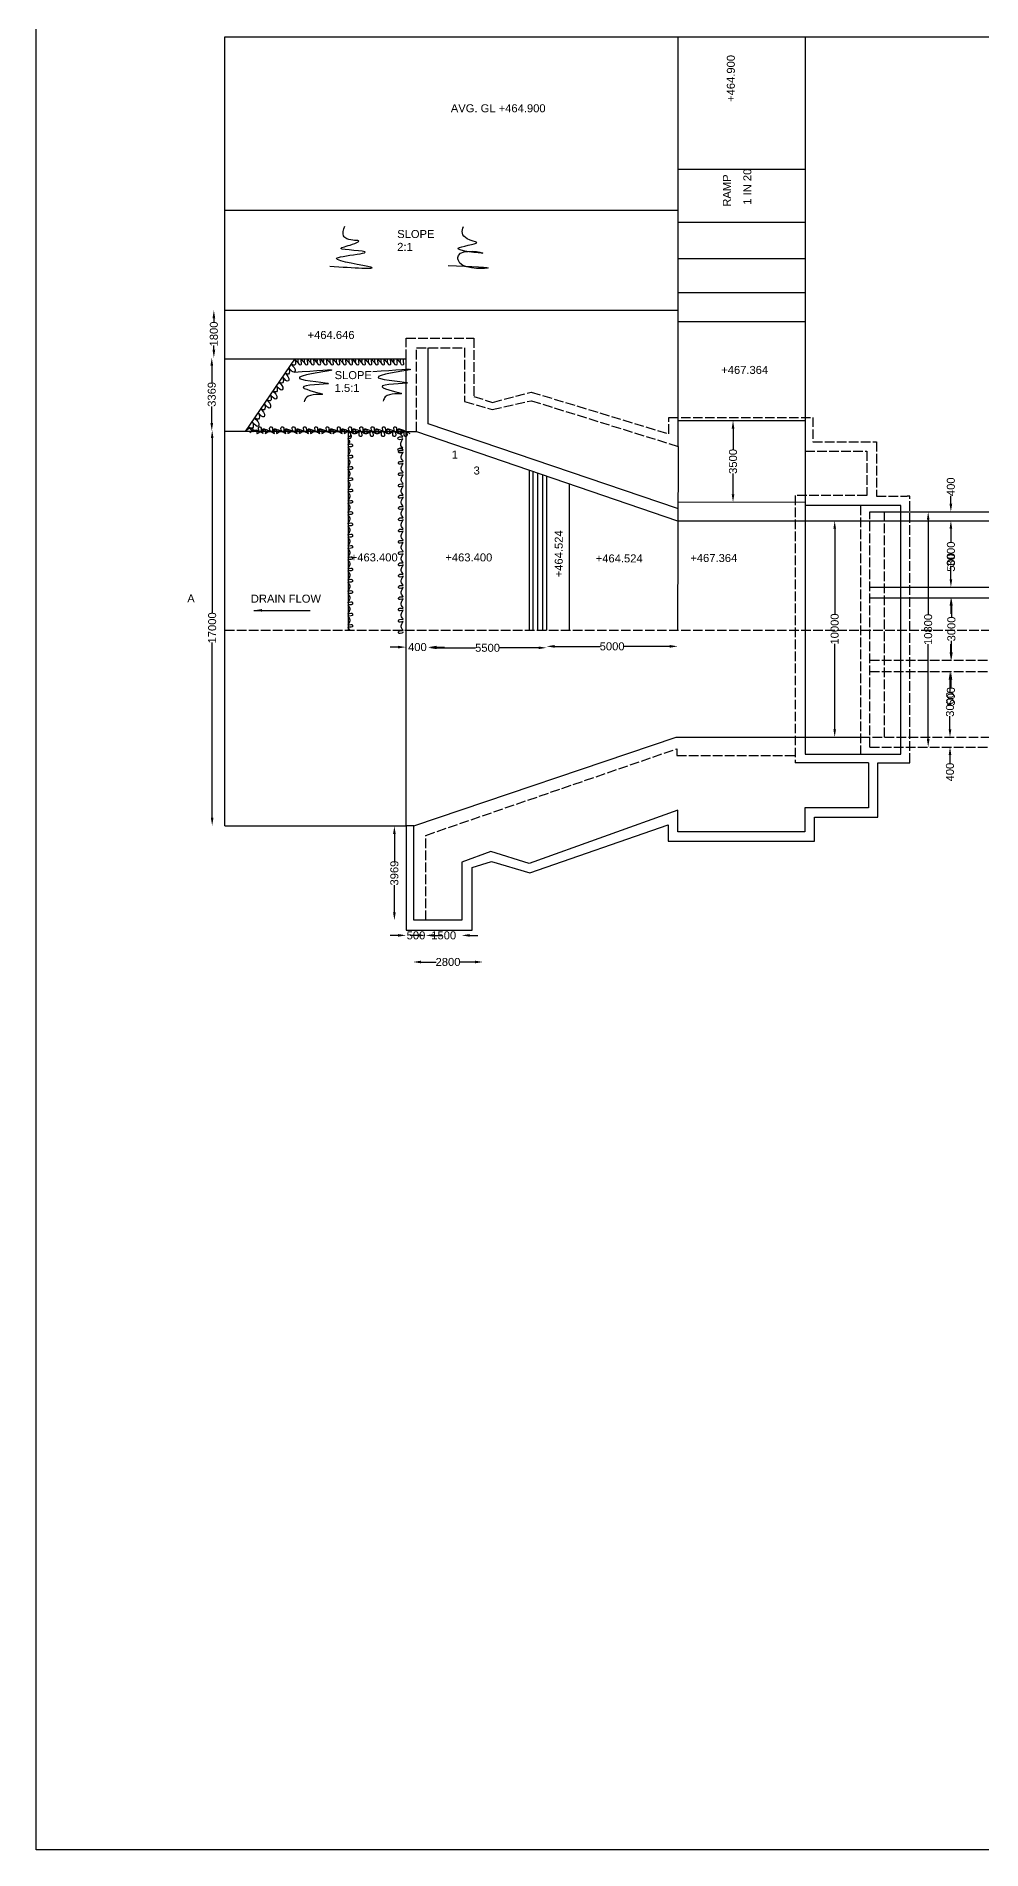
# Model space of a CAD drawing. Header units: millimetres. Extents: x 2520039 to 2670127, y 44348733 to 44450860.
# Drawn here: x 2520039 to 2555481, y 44348851 to 44416847 of the extents above; entities that cross this region are included whole.
import ezdxf

# ---------------------------------------------------------------- set-up
doc = ezdxf.new("R2010")
doc.units = ezdxf.units.MM
doc.header["$MEASUREMENT"] = 0
doc.linetypes.add('ACAD_ISO02W100', pattern=[15, 12, -3])
for name, color, linetype in [('DIMENSION', 7, 'Continuous'), ('DRAWING', 2, 'Continuous'), ('TEXT', 7, 'Continuous')]:
    doc.layers.add(name, color=color, linetype=linetype)
doc.styles.get("Standard").update_dxf_attribs({"font": 'arial.ttf', "height": 300})
doc.dimstyles.get("Standard").update_dxf_attribs({"dimtxt": 300, "dimasz": 300, "dimexe": 0.18, "dimexo": 0.0625, "dimgap": 0.09, "dimtad": 0, "dimdec": 0, "dimzin": 0, "dimdsep": 46, "dimtxsty": 'Standard', "dimcen": 0.09, "dimse1": 1, "dimse2": 1, "dimadec": 0, "dimazin": 0, "dimtfac": 1, "dimtdec": 0, "dimtofl": 0, "dimtmove": 0, "dimatfit": 3, "dimfxl": 1, "dimtolj": 1, "dimtzin": 0, "dimarcsym": 0})

# ---------------------------------------------------------------- blocks, each defined once
blk = doc.blocks.new('*D102')
at = {"layer": 'Defpoints', "color": 0, "transparency": 16777216}
for p in [(2526688, 44406575), (2526696, 44406575), (2526688, 44404793)]:
    blk.add_point(p, dxfattribs=at)
at = {"layer": 'DIMENSION', "color": 0, "lineweight": -2, "transparency": 16777216}
for p, q in [((2526696, 44406275), (2526696, 44406117)), ((2526696, 44405093), (2526696, 44405250))]:
    blk.add_line(p, q, dxfattribs=at)
at = {"layer": 'DIMENSION', "color": 0, "transparency": 16777216}
for points in [[(2526646, 44406275), (2526746, 44406275), (2526696, 44406575)], [(2526646, 44405093), (2526746, 44405093), (2526696, 44404793)]]:
    blk.add_solid(points, dxfattribs=at)
at = {"layer": 'DIMENSION', "color": 0, "transparency": 16777216, "insert": (2526696, 44405684), "char_height": 300, "attachment_point": 5, "rotation": 90}
blk.add_mtext('\\A1;1800', dxfattribs=at)
blk = doc.blocks.new('*D103')
at = {"layer": 'Defpoints', "color": 0, "transparency": 16777216}
for p in [(2526696, 44404793), (2526618, 44402045), (2526696, 44402045)]:
    blk.add_point(p, dxfattribs=at)
at = {"layer": 'DIMENSION', "color": 0, "lineweight": -2, "transparency": 16777216}
for p, q in [((2526618, 44404493), (2526618, 44403867)), ((2526618, 44402345), (2526618, 44402971))]:
    blk.add_line(p, q, dxfattribs=at)
at = {"layer": 'DIMENSION', "color": 0, "transparency": 16777216}
for points in [[(2526568, 44404493), (2526668, 44404493), (2526618, 44404793)], [(2526568, 44402345), (2526668, 44402345), (2526618, 44402045)]]:
    blk.add_solid(points, dxfattribs=at)
at = {"layer": 'DIMENSION', "color": 0, "transparency": 16777216, "insert": (2526618, 44403419), "char_height": 300, "attachment_point": 5, "rotation": 90}
blk.add_mtext('\\A1;3369', dxfattribs=at)
blk = doc.blocks.new('*D104')
at = {"layer": 'Defpoints', "color": 0, "transparency": 16777216}
for p in [(2526613, 44402079), (2526613, 44387249), (2526633, 44387249)]:
    blk.add_point(p, dxfattribs=at)
at = {"layer": 'DIMENSION', "color": 0, "lineweight": -2, "transparency": 16777216}
for p, q in [((2526633, 44401779), (2526633, 44395214)), ((2526633, 44387549), (2526633, 44394114))]:
    blk.add_line(p, q, dxfattribs=at)
at = {"layer": 'DIMENSION', "color": 0, "transparency": 16777216}
for points in [[(2526583, 44401779), (2526683, 44401779), (2526633, 44402079)], [(2526583, 44387549), (2526683, 44387549), (2526633, 44387249)]]:
    blk.add_solid(points, dxfattribs=at)
at = {"layer": 'DIMENSION', "color": 0, "transparency": 16777216, "insert": (2526633, 44394664), "char_height": 300, "attachment_point": 5, "rotation": 90}
blk.add_mtext('\\A1;17000', dxfattribs=at)
blk = doc.blocks.new('*D105')
at = {"layer": 'Defpoints', "color": 0, "transparency": 16777216}
for p in [(2533905, 44393943), (2533905, 44393943), (2534746, 44393943)]:
    blk.add_point(p, dxfattribs=at)
at = {"layer": 'DIMENSION', "color": 0, "lineweight": -2, "transparency": 16777216}
for p, q in [((2533605, 44393943), (2533305, 44393943)), ((2535046, 44393943), (2535346, 44393943))]:
    blk.add_line(p, q, dxfattribs=at)
at = {"layer": 'DIMENSION', "color": 0, "transparency": 16777216}
for points in [[(2533605, 44393993), (2533605, 44393893), (2533905, 44393943)], [(2535046, 44393993), (2535046, 44393893), (2534746, 44393943)]]:
    blk.add_solid(points, dxfattribs=at)
at = {"layer": 'DIMENSION', "color": 0, "transparency": 16777216, "insert": (2534326, 44393943), "char_height": 300, "attachment_point": 5}
blk.add_mtext('\\A1;400', dxfattribs=at)
blk = doc.blocks.new('*D106')
at = {"layer": 'Defpoints', "color": 0, "transparency": 16777216}
for p in [(2534746, 44393943), (2539166, 44393943), (2539166, 44393916)]:
    blk.add_point(p, dxfattribs=at)
at = {"layer": 'DIMENSION', "color": 0, "lineweight": -2, "transparency": 16777216}
for p, q in [((2535046, 44393916), (2536508, 44393916)), ((2538866, 44393916), (2537403, 44393916))]:
    blk.add_line(p, q, dxfattribs=at)
at = {"layer": 'DIMENSION', "color": 0, "transparency": 16777216}
for points in [[(2535046, 44393966), (2535046, 44393866), (2534746, 44393916)], [(2538866, 44393966), (2538866, 44393866), (2539166, 44393916)]]:
    blk.add_solid(points, dxfattribs=at)
at = {"layer": 'DIMENSION', "color": 0, "transparency": 16777216, "insert": (2536956, 44393916), "char_height": 300, "attachment_point": 5}
blk.add_mtext('\\A1;5500', dxfattribs=at)
blk = doc.blocks.new('*D107')
at = {"layer": 'Defpoints', "color": 0, "transparency": 16777216}
for p in [(2544087, 44393971), (2539166, 44393916), (2544087, 44393916)]:
    blk.add_point(p, dxfattribs=at)
at = {"layer": 'DIMENSION', "color": 0, "lineweight": -2, "transparency": 16777216}
for p, q in [((2539466, 44393971), (2541179, 44393971)), ((2543787, 44393971), (2542074, 44393971))]:
    blk.add_line(p, q, dxfattribs=at)
at = {"layer": 'DIMENSION', "color": 0, "transparency": 16777216}
for points in [[(2539466, 44394021), (2539466, 44393921), (2539166, 44393971)], [(2543787, 44394021), (2543787, 44393921), (2544087, 44393971)]]:
    blk.add_solid(points, dxfattribs=at)
at = {"layer": 'DIMENSION', "color": 0, "transparency": 16777216, "insert": (2541626, 44393971), "char_height": 300, "attachment_point": 5}
blk.add_mtext('\\A1;5000', dxfattribs=at)
blk = doc.blocks.new('*D108')
at = {"layer": 'Defpoints', "color": 0, "transparency": 16777216}
for p in [(2549969, 44398678), (2549969, 44390565), (2549969, 44390565)]:
    blk.add_point(p, dxfattribs=at)
at = {"layer": 'DIMENSION', "color": 0, "lineweight": -2, "transparency": 16777216}
for p, q in [((2549969, 44398378), (2549969, 44395172)), ((2549969, 44390865), (2549969, 44394072))]:
    blk.add_line(p, q, dxfattribs=at)
at = {"layer": 'DIMENSION', "color": 0, "transparency": 16777216}
for points in [[(2549919, 44398378), (2550019, 44398378), (2549969, 44398678)], [(2549919, 44390865), (2550019, 44390865), (2549969, 44390565)]]:
    blk.add_solid(points, dxfattribs=at)
at = {"layer": 'DIMENSION', "color": 0, "transparency": 16777216, "insert": (2549969, 44394622), "char_height": 300, "attachment_point": 5, "rotation": 90}
blk.add_mtext('\\A1;10000', dxfattribs=at)
blk = doc.blocks.new('*D109')
at = {"layer": 'Defpoints', "color": 0, "transparency": 16777216}
for p in [(2554390, 44390565), (2554292, 44390194), (2554390, 44390194)]:
    blk.add_point(p, dxfattribs=at)
at = {"layer": 'DIMENSION', "color": 0, "lineweight": -2, "transparency": 16777216}
for p, q in [((2554292, 44390865), (2554292, 44391165)), ((2554292, 44389894), (2554292, 44389594))]:
    blk.add_line(p, q, dxfattribs=at)
at = {"layer": 'DIMENSION', "color": 0, "transparency": 16777216}
for points in [[(2554242, 44390865), (2554342, 44390865), (2554292, 44390565)], [(2554242, 44389894), (2554342, 44389894), (2554292, 44390194)]]:
    blk.add_solid(points, dxfattribs=at)
at = {"layer": 'DIMENSION', "color": 0, "transparency": 16777216, "insert": (2554292, 44389257), "char_height": 300, "attachment_point": 5, "rotation": 90}
blk.add_mtext('\\A1;400', dxfattribs=at)
blk = doc.blocks.new('*D110')
at = {"layer": 'Defpoints', "color": 0, "transparency": 16777216}
for p in [(2554292, 44393026), (2554292, 44393026), (2554292, 44390565)]:
    blk.add_point(p, dxfattribs=at)
at = {"layer": 'DIMENSION', "color": 0, "lineweight": -2, "transparency": 16777216}
for p, q in [((2554292, 44392726), (2554292, 44392243)), ((2554292, 44390865), (2554292, 44391349))]:
    blk.add_line(p, q, dxfattribs=at)
at = {"layer": 'DIMENSION', "color": 0, "transparency": 16777216}
for points in [[(2554242, 44392726), (2554342, 44392726), (2554292, 44393026)], [(2554242, 44390865), (2554342, 44390865), (2554292, 44390565)]]:
    blk.add_solid(points, dxfattribs=at)
at = {"layer": 'DIMENSION', "color": 0, "transparency": 16777216, "insert": (2554292, 44391796), "char_height": 300, "attachment_point": 5, "rotation": 90}
blk.add_mtext('\\A1;3000', dxfattribs=at)
blk = doc.blocks.new('*D111')
at = {"layer": 'Defpoints', "color": 0, "transparency": 16777216}
for p in [(2554292, 44393451), (2554240, 44393026), (2554327, 44393026)]:
    blk.add_point(p, dxfattribs=at)
at = {"layer": 'DIMENSION', "color": 0, "lineweight": -2, "transparency": 16777216}
for p, q in [((2554327, 44393751), (2554327, 44394051)), ((2554327, 44392726), (2554327, 44392426))]:
    blk.add_line(p, q, dxfattribs=at)
at = {"layer": 'DIMENSION', "color": 0, "transparency": 16777216}
for points in [[(2554277, 44393751), (2554377, 44393751), (2554327, 44393451)], [(2554277, 44392726), (2554377, 44392726), (2554327, 44393026)]]:
    blk.add_solid(points, dxfattribs=at)
at = {"layer": 'DIMENSION', "color": 0, "transparency": 16777216, "insert": (2554327, 44392095), "char_height": 300, "attachment_point": 5, "rotation": 90}
blk.add_mtext('\\A1;500', dxfattribs=at)
blk = doc.blocks.new('*D112')
at = {"layer": 'Defpoints', "color": 0, "transparency": 16777216}
for p in [(2554327, 44395794), (2554345, 44395794), (2554327, 44393451)]:
    blk.add_point(p, dxfattribs=at)
at = {"layer": 'DIMENSION', "color": 0, "lineweight": -2, "transparency": 16777216}
for p, q in [((2554345, 44395494), (2554345, 44395070)), ((2554345, 44393751), (2554345, 44394175))]:
    blk.add_line(p, q, dxfattribs=at)
at = {"layer": 'DIMENSION', "color": 0, "transparency": 16777216}
for points in [[(2554295, 44395494), (2554395, 44395494), (2554345, 44395794)], [(2554295, 44393751), (2554395, 44393751), (2554345, 44393451)]]:
    blk.add_solid(points, dxfattribs=at)
at = {"layer": 'DIMENSION', "color": 0, "transparency": 16777216, "insert": (2554345, 44394623), "char_height": 300, "attachment_point": 5, "rotation": 90}
blk.add_mtext('\\A1;3000', dxfattribs=at)
blk = doc.blocks.new('*D113')
at = {"layer": 'Defpoints', "color": 0, "transparency": 16777216}
for p in [(2554327, 44396189), (2554327, 44396189), (2554327, 44395794)]:
    blk.add_point(p, dxfattribs=at)
at = {"layer": 'DIMENSION', "color": 0, "lineweight": -2, "transparency": 16777216}
for p, q in [((2554327, 44396489), (2554327, 44396789)), ((2554327, 44395494), (2554327, 44395194))]:
    blk.add_line(p, q, dxfattribs=at)
at = {"layer": 'DIMENSION', "color": 0, "transparency": 16777216}
for points in [[(2554277, 44396489), (2554377, 44396489), (2554327, 44396189)], [(2554277, 44395494), (2554377, 44395494), (2554327, 44395794)]]:
    blk.add_solid(points, dxfattribs=at)
at = {"layer": 'DIMENSION', "color": 0, "transparency": 16777216, "insert": (2554327, 44397120), "char_height": 300, "attachment_point": 5, "rotation": 90}
blk.add_mtext('\\A1;500', dxfattribs=at)
blk = doc.blocks.new('*D114')
at = {"layer": 'Defpoints', "color": 0, "transparency": 16777216}
for p in [(2554327, 44398678), (2554327, 44398678), (2554327, 44396189)]:
    blk.add_point(p, dxfattribs=at)
at = {"layer": 'DIMENSION', "color": 0, "lineweight": -2, "transparency": 16777216}
for p, q in [((2554327, 44398378), (2554327, 44397881)), ((2554327, 44396489), (2554327, 44396986))]:
    blk.add_line(p, q, dxfattribs=at)
at = {"layer": 'DIMENSION', "color": 0, "transparency": 16777216}
for points in [[(2554277, 44398378), (2554377, 44398378), (2554327, 44398678)], [(2554277, 44396489), (2554377, 44396489), (2554327, 44396189)]]:
    blk.add_solid(points, dxfattribs=at)
at = {"layer": 'DIMENSION', "color": 0, "transparency": 16777216, "insert": (2554327, 44397434), "char_height": 300, "attachment_point": 5, "rotation": 90}
blk.add_mtext('\\A1;3000', dxfattribs=at)
blk = doc.blocks.new('*D115')
at = {"layer": 'Defpoints', "color": 0, "transparency": 16777216}
for p in [(2554324, 44399018), (2554324, 44399018), (2554324, 44398678)]:
    blk.add_point(p, dxfattribs=at)
at = {"layer": 'DIMENSION', "color": 0, "lineweight": -2, "transparency": 16777216}
for p, q in [((2554324, 44399318), (2554324, 44399618)), ((2554324, 44398378), (2554324, 44398078))]:
    blk.add_line(p, q, dxfattribs=at)
at = {"layer": 'DIMENSION', "color": 0, "transparency": 16777216}
for points in [[(2554274, 44399318), (2554374, 44399318), (2554324, 44399018)], [(2554274, 44398378), (2554374, 44398378), (2554324, 44398678)]]:
    blk.add_solid(points, dxfattribs=at)
at = {"layer": 'DIMENSION', "color": 0, "transparency": 16777216, "insert": (2554324, 44399955), "char_height": 300, "attachment_point": 5, "rotation": 90}
blk.add_mtext('\\A1;400', dxfattribs=at)
blk = doc.blocks.new('*D116')
at = {"layer": 'Defpoints', "color": 0, "transparency": 16777216}
for p in [(2553471, 44399018), (2553471, 44390194), (2553474, 44390194)]:
    blk.add_point(p, dxfattribs=at)
at = {"layer": 'DIMENSION', "color": 0, "lineweight": -2, "transparency": 16777216}
for p, q in [((2553474, 44398718), (2553474, 44395156)), ((2553474, 44390494), (2553474, 44394056))]:
    blk.add_line(p, q, dxfattribs=at)
at = {"layer": 'DIMENSION', "color": 0, "transparency": 16777216}
for points in [[(2553424, 44398718), (2553524, 44398718), (2553474, 44399018)], [(2553424, 44390494), (2553524, 44390494), (2553474, 44390194)]]:
    blk.add_solid(points, dxfattribs=at)
at = {"layer": 'DIMENSION', "color": 0, "transparency": 16777216, "insert": (2553474, 44394606), "char_height": 300, "attachment_point": 5, "rotation": 90}
blk.add_mtext('\\A1;10800', dxfattribs=at)
blk = doc.blocks.new('*D117')
at = {"layer": 'Defpoints', "color": 0, "transparency": 16777216}
for p in [(2546158, 44402436), (2546158, 44402436), (2546158, 44399375)]:
    blk.add_point(p, dxfattribs=at)
at = {"layer": 'DIMENSION', "color": 0, "lineweight": -2, "transparency": 16777216}
for p, q in [((2546158, 44402136), (2546158, 44401353)), ((2546158, 44399675), (2546158, 44400458))]:
    blk.add_line(p, q, dxfattribs=at)
at = {"layer": 'DIMENSION', "color": 0, "transparency": 16777216}
for points in [[(2546108, 44402136), (2546208, 44402136), (2546158, 44402436)], [(2546108, 44399675), (2546208, 44399675), (2546158, 44399375)]]:
    blk.add_solid(points, dxfattribs=at)
at = {"layer": 'DIMENSION', "color": 0, "transparency": 16777216, "insert": (2546158, 44400905), "char_height": 300, "attachment_point": 5, "rotation": 90}
blk.add_mtext('\\A1;3500', dxfattribs=at)
blk = doc.blocks.new('*D118')
at = {"layer": 'Defpoints', "color": 0, "transparency": 16777216}
for p in [(2533464, 44387239), (2534192, 44387239), (2534192, 44383701)]:
    blk.add_point(p, dxfattribs=at)
at = {"layer": 'DIMENSION', "color": 0, "lineweight": -2, "transparency": 16777216}
for p, q in [((2533464, 44386939), (2533464, 44385918)), ((2533464, 44384001), (2533464, 44385022))]:
    blk.add_line(p, q, dxfattribs=at)
at = {"layer": 'DIMENSION', "color": 0, "transparency": 16777216}
for points in [[(2533414, 44386939), (2533514, 44386939), (2533464, 44387239)], [(2533414, 44384001), (2533514, 44384001), (2533464, 44383701)]]:
    blk.add_solid(points, dxfattribs=at)
at = {"layer": 'DIMENSION', "color": 0, "transparency": 16777216, "insert": (2533464, 44385470), "char_height": 300, "attachment_point": 5, "rotation": 90}
blk.add_mtext('\\A1;3969', dxfattribs=at)
blk = doc.blocks.new('*D119')
at = {"layer": 'Defpoints', "color": 0, "transparency": 16777216}
for p in [(2534641, 44383701), (2535986, 44383701), (2535986, 44383134)]:
    blk.add_point(p, dxfattribs=at)
at = {"layer": 'DIMENSION', "color": 0, "lineweight": -2, "transparency": 16777216}
for p, q in [((2534341, 44383134), (2534041, 44383134)), ((2536286, 44383134), (2536586, 44383134))]:
    blk.add_line(p, q, dxfattribs=at)
at = {"layer": 'DIMENSION', "color": 0, "transparency": 16777216}
for points in [[(2534341, 44383184), (2534341, 44383084), (2534641, 44383134)], [(2536286, 44383184), (2536286, 44383084), (2535986, 44383134)]]:
    blk.add_solid(points, dxfattribs=at)
at = {"layer": 'DIMENSION', "color": 0, "transparency": 16777216, "insert": (2535313, 44383134), "char_height": 300, "attachment_point": 5}
blk.add_mtext('\\A1;1500', dxfattribs=at)
blk = doc.blocks.new('*D120')
at = {"layer": 'Defpoints', "color": 0, "transparency": 16777216}
for p in [(2533905, 44383818), (2533905, 44383134), (2534641, 44383701)]:
    blk.add_point(p, dxfattribs=at)
at = {"layer": 'DIMENSION', "color": 0, "lineweight": -2, "transparency": 16777216}
for p, q in [((2533605, 44383134), (2533305, 44383134)), ((2534941, 44383134), (2535241, 44383134))]:
    blk.add_line(p, q, dxfattribs=at)
at = {"layer": 'DIMENSION', "color": 0, "transparency": 16777216}
for points in [[(2533605, 44383184), (2533605, 44383084), (2533905, 44383134)], [(2534941, 44383184), (2534941, 44383084), (2534641, 44383134)]]:
    blk.add_solid(points, dxfattribs=at)
at = {"layer": 'DIMENSION', "color": 0, "transparency": 16777216, "insert": (2534273, 44383134), "char_height": 300, "attachment_point": 5}
blk.add_mtext('\\A1;500', dxfattribs=at)
blk = doc.blocks.new('*D121')
at = {"layer": 'Defpoints', "color": 0, "transparency": 16777216}
for p in [(2534162, 44382100), (2536785, 44382136), (2536785, 44382100)]:
    blk.add_point(p, dxfattribs=at)
at = {"layer": 'DIMENSION', "color": 0, "lineweight": -2, "transparency": 16777216}
for p, q in [((2534462, 44382136), (2535024, 44382136)), ((2536485, 44382136), (2535924, 44382136))]:
    blk.add_line(p, q, dxfattribs=at)
at = {"layer": 'DIMENSION', "color": 0, "transparency": 16777216}
for points in [[(2534462, 44382186), (2534462, 44382086), (2534162, 44382136)], [(2536485, 44382186), (2536485, 44382086), (2536785, 44382136)]]:
    blk.add_solid(points, dxfattribs=at)
at = {"layer": 'DIMENSION', "color": 0, "transparency": 16777216, "insert": (2535474, 44382136), "char_height": 300, "attachment_point": 5}
blk.add_mtext('\\A1;2800', dxfattribs=at)

msp = doc.modelspace()

# ---------------------------------------------------------------- linework, layer by layer
at = {"layer": 'DIMENSION', "color": 0}
msp.add_lwpolyline([(2669447.8, 44348850.6), (2520038.8, 44348850.6), (2520038.8, 44450860.4), (2669447.8, 44450860.4)], close=True, dxfattribs=at)
for points in [[(2531042.1, 44408225.8), (2532581.5, 44408186.4), (2531290.2, 44408513.1), (2532074, 44408676.4), (2532373.5, 44408746.9), (2531460.1, 44408893.3), (2531888.6, 44409045.4), (2532131.1, 44409163.7), (2531685.6, 44409248.2), (2531561.6, 44409360.8), (2531606.7, 44409721.3)], [(2535477.5, 44408256.2), (2536937.9, 44408149.2), (2535849.6, 44408464.6), (2535866.5, 44408627.9), (2536774.4, 44408718), (2535855.3, 44408898.3), (2536548.8, 44409112.3), (2536193.6, 44409253.1), (2536013.2, 44409467.1), (2536052.6, 44409709.3)], [(2529503.6, 44404408.7), (2529530.9, 44404279.9), (2529496, 44404182.3), (2529372.8, 44404216.2), (2529510.4, 44404019.4), (2529490.7, 44403926.4), (2529275.3, 44404072.8)], [(2529732, 44404744.5), (2529759.3, 44404615.8), (2529724.4, 44404518.2), (2529601.1, 44404552), (2529738.7, 44404355.3), (2529719, 44404262.2), (2529503.6, 44404408.7)], [(2529732, 44404744.5), (2529849.7, 44404631.9), (2529849.7, 44404744.5), (2529890.9, 44404534.2), (2529969.8, 44404537.6), (2529971.6, 44404645.6), (2529971.6, 44404744.5)], [(2529971.6, 44404744.5), (2530089.3, 44404631.9), (2530089.3, 44404744.5), (2530130.4, 44404534.2), (2530209.4, 44404537.6), (2530211.1, 44404645.6), (2530211.1, 44404744.5)], [(2530211.1, 44404744.5), (2530328.8, 44404631.9), (2530328.8, 44404744.5), (2530370, 44404534.2), (2530448.9, 44404537.6), (2530450.6, 44404645.6), (2530450.6, 44404744.5)], [(2530450.6, 44404744.5), (2530568.4, 44404631.9), (2530568.4, 44404744.5), (2530609.5, 44404534.2), (2530688.5, 44404537.6), (2530690.2, 44404645.6), (2530690.2, 44404744.5)], [(2530690.2, 44404744.5), (2530807.9, 44404631.9), (2530807.9, 44404744.5), (2530849.1, 44404534.2), (2530928, 44404537.6), (2530929.7, 44404645.6), (2530929.7, 44404744.5)], [(2530929.7, 44404744.5), (2531047.4, 44404631.9), (2531047.4, 44404744.5), (2531088.6, 44404534.2), (2531167.6, 44404537.6), (2531169.3, 44404645.6), (2531169.3, 44404744.5)], [(2531169.3, 44404744.5), (2531287, 44404631.9), (2531287, 44404744.5), (2531328.2, 44404534.2), (2531407.1, 44404537.6), (2531408.8, 44404645.6), (2531408.8, 44404744.5)], [(2531408.8, 44404744.5), (2531526.5, 44404631.9), (2531526.5, 44404744.5), (2531567.7, 44404534.2), (2531646.7, 44404537.6), (2531648.4, 44404645.6), (2531648.4, 44404744.5)], [(2531648.4, 44404744.5), (2531766.1, 44404631.9), (2531766.1, 44404744.5), (2531807.3, 44404534.2), (2531886.2, 44404537.6), (2531887.9, 44404645.6), (2531887.9, 44404744.5)], [(2531887.9, 44404744.5), (2532005.6, 44404631.9), (2532005.6, 44404744.5), (2532046.8, 44404534.2), (2532125.7, 44404537.6), (2532127.5, 44404645.6), (2532127.5, 44404744.5)], [(2532127.5, 44404744.5), (2532245.2, 44404631.9), (2532245.2, 44404744.5), (2532286.3, 44404534.2), (2532365.3, 44404537.6), (2532367, 44404645.6), (2532367, 44404744.5)], [(2532367, 44404744.5), (2532484.7, 44404631.9), (2532484.7, 44404744.5), (2532525.9, 44404534.2), (2532604.8, 44404537.6), (2532606.5, 44404645.6), (2532606.5, 44404744.5)], [(2532606.5, 44404744.5), (2532724.2, 44404631.9), (2532724.2, 44404744.5), (2532765.4, 44404534.2), (2532844.4, 44404537.6), (2532846.1, 44404645.6), (2532846.1, 44404744.5)], [(2532846.1, 44404744.5), (2532963.8, 44404631.9), (2532963.8, 44404744.5), (2533005, 44404534.2), (2533083.9, 44404537.6), (2533085.6, 44404645.6), (2533085.6, 44404744.5)], [(2533085.6, 44404744.5), (2533203.3, 44404631.9), (2533203.3, 44404744.5), (2533244.5, 44404534.2), (2533323.5, 44404537.6), (2533325.2, 44404645.6), (2533325.2, 44404744.5)], [(2533325.2, 44404744.5), (2533442.9, 44404631.9), (2533442.9, 44404744.5), (2533484.1, 44404534.2), (2533563, 44404537.6), (2533564.7, 44404645.6), (2533564.7, 44404744.5)], [(2533564.7, 44404744.5), (2533682.4, 44404631.9), (2533682.4, 44404744.5), (2533723.6, 44404534.2), (2533802.6, 44404537.6), (2533804.3, 44404645.6), (2533804.3, 44404744.5)], [(2529046.9, 44403736.9), (2529074.2, 44403608.2), (2529039.3, 44403510.6), (2528916, 44403544.4), (2529053.6, 44403347.7), (2529033.9, 44403254.6), (2528818.5, 44403401.1)], [(2529275.3, 44404072.8), (2529302.5, 44403944.1), (2529267.7, 44403846.5), (2529144.4, 44403880.3), (2529282, 44403683.6), (2529262.3, 44403590.5), (2529046.9, 44403736.9)], [(2528590.2, 44403065.2), (2528617.4, 44402936.5), (2528582.6, 44402838.8), (2528459.3, 44402872.7), (2528596.9, 44402676), (2528577.2, 44402582.9), (2528361.8, 44402729.3)], [(2528818.5, 44403401.1), (2528845.8, 44403272.3), (2528810.9, 44403174.7), (2528687.6, 44403208.5), (2528825.3, 44403011.8), (2528805.5, 44402918.7), (2528590.2, 44403065.2)], [(2527900.7, 44402051.1), (2527998.5, 44402132.3), (2528153.6, 44402115.8), (2528153.6, 44402023.8), (2528257, 44402083), (2528395.6, 44402023.8)], [(2528376.8, 44402712.2), (2528404, 44402583.5), (2528369.2, 44402485.8), (2528245.9, 44402519.7), (2528383.5, 44402323), (2528363.8, 44402229.9), (2528148.4, 44402376.3)], [(2528395.6, 44402023.8), (2528393.2, 44402205), (2528449.6, 44402195.7), (2528477.8, 44402023.8), (2528531.9, 44402071.3), (2528691.7, 44402092.4), (2528818.6, 44402023.8)], [(2528549.5, 44401947.9), (2528547.2, 44402129.1), (2528603.6, 44402119.7), (2528631.8, 44401947.9), (2528685.8, 44401995.3), (2528845.6, 44402016.4), (2528972.5, 44401947.9)], [(2528818.6, 44402023.8), (2528816.2, 44402205), (2528872.6, 44402195.7), (2528900.8, 44402023.8), (2528954.8, 44402071.3), (2529114.6, 44402092.4), (2529241.5, 44402023.8)], [(2528972.5, 44401947.9), (2528970.1, 44402129.1), (2529026.5, 44402119.7), (2529054.7, 44401947.9), (2529108.8, 44401995.3), (2529268.6, 44402016.4), (2529395.4, 44401947.9)], [(2529241.5, 44402023.8), (2529239.2, 44402205), (2529295.6, 44402195.7), (2529323.8, 44402023.8), (2529377.8, 44402071.3), (2529537.6, 44402092.4), (2529664.5, 44402023.8)], [(2529395.4, 44401947.9), (2529393.1, 44402129.1), (2529449.5, 44402119.7), (2529477.7, 44401947.9), (2529531.7, 44401995.3), (2529691.5, 44402016.4), (2529818.4, 44401947.9)], [(2529664.5, 44402023.8), (2529662.1, 44402205), (2529718.5, 44402195.7), (2529746.7, 44402023.8), (2529800.8, 44402071.3), (2529960.6, 44402092.4), (2530087.5, 44402023.8)], [(2529818.4, 44401947.9), (2529816.1, 44402129.1), (2529872.5, 44402119.7), (2529900.7, 44401947.9), (2529954.7, 44401995.3), (2530114.5, 44402016.4), (2530241.4, 44401947.9)], [(2530087.5, 44402023.8), (2530085.1, 44402205), (2530141.5, 44402195.7), (2530169.7, 44402023.8), (2530223.7, 44402071.3), (2530383.5, 44402092.4), (2530510.4, 44402023.8)], [(2530241.4, 44401947.9), (2530239, 44402129.1), (2530295.4, 44402119.7), (2530323.6, 44401947.9), (2530377.7, 44401995.3), (2530537.5, 44402016.4), (2530664.3, 44401947.9)], [(2530510.4, 44402023.8), (2530508.1, 44402205), (2530564.5, 44402195.7), (2530592.7, 44402023.8), (2530646.7, 44402071.3), (2530806.5, 44402092.4), (2530933.4, 44402023.8)], [(2530664.3, 44401947.9), (2530662, 44402129.1), (2530718.4, 44402119.7), (2530746.6, 44401947.9), (2530800.6, 44401995.3), (2530960.4, 44402016.4), (2531087.3, 44401947.9)], [(2530933.4, 44402023.8), (2530931, 44402205), (2530987.4, 44402195.7), (2531015.6, 44402023.8), (2531069.7, 44402071.3), (2531229.5, 44402092.4), (2531356.4, 44402023.8)], [(2531087.3, 44401947.9), (2531085, 44402129.1), (2531141.4, 44402119.7), (2531169.6, 44401947.9), (2531223.6, 44401995.3), (2531383.4, 44402016.4), (2531510.3, 44401947.9)], [(2531356.4, 44402023.8), (2531354, 44402205), (2531410.4, 44402195.7), (2531438.6, 44402023.8), (2531492.6, 44402071.3), (2531652.4, 44402092.4), (2531779.3, 44402023.8)], [(2531510.3, 44401947.9), (2531507.9, 44402129.1), (2531564.3, 44402119.7), (2531592.5, 44401947.9), (2531646.6, 44401995.3), (2531806.4, 44402016.4), (2531933.2, 44401947.9)], [(2531779.3, 44402023.8), (2531777, 44402205), (2531833.4, 44402195.7), (2531861.6, 44402023.8), (2531915.6, 44402071.3), (2532075.4, 44402092.4), (2532202.3, 44402023.8)], [(2531933.2, 44401947.9), (2531930.9, 44402129.1), (2531987.3, 44402119.7), (2532015.5, 44401947.9), (2532069.5, 44401995.3), (2532229.3, 44402016.4), (2532356.2, 44401947.9)], [(2532202.3, 44402023.8), (2532199.9, 44402205), (2532256.3, 44402195.7), (2532284.5, 44402023.8), (2532338.6, 44402071.3), (2532498.4, 44402092.4), (2532625.2, 44402023.8)], [(2532356.2, 44401947.9), (2532353.9, 44402129.1), (2532410.3, 44402119.7), (2532438.5, 44401947.9), (2532492.5, 44401995.3), (2532652.3, 44402016.4), (2532779.2, 44401947.9)], [(2532625.2, 44402023.8), (2532622.9, 44402205), (2532679.3, 44402195.7), (2532707.5, 44402023.8), (2532761.5, 44402071.3), (2532921.3, 44402092.4), (2533048.2, 44402023.8)], [(2532779.2, 44401947.9), (2532776.8, 44402129.1), (2532833.2, 44402119.7), (2532861.4, 44401947.9), (2532915.5, 44401995.3), (2533075.3, 44402016.4), (2533202.1, 44401947.9)], [(2533048.2, 44402023.8), (2533045.9, 44402205), (2533102.3, 44402195.7), (2533130.5, 44402023.8), (2533184.5, 44402071.3), (2533344.3, 44402092.4), (2533471.2, 44402023.8)], [(2533202.1, 44401947.9), (2533199.8, 44402129.1), (2533256.2, 44402119.7), (2533284.4, 44401947.9), (2533338.4, 44401995.3), (2533498.2, 44402016.4), (2533625.1, 44401947.9)], [(2533471.2, 44402023.8), (2533468.8, 44402205), (2533525.2, 44402195.7), (2533553.4, 44402023.8), (2533607.5, 44402071.3), (2533767.3, 44402092.4), (2533894.1, 44402023.8)], [(2533625.1, 44401947.9), (2533622.8, 44402129.1), (2533679.2, 44402119.7), (2533707.4, 44401947.9), (2533761.4, 44401995.3), (2533921.2, 44402016.4), (2534048.1, 44401947.9)], [(2528054.6, 44401975.2), (2528152.4, 44402056.3), (2528307.5, 44402039.9), (2528307.5, 44401947.9), (2528410.9, 44402007), (2528549.5, 44401947.9)], [(2531743.2, 44402023.8), (2531824.4, 44401926), (2531807.9, 44401770.9), (2531715.9, 44401770.9), (2531775.1, 44401667.5), (2531715.9, 44401528.9)], [(2531715.9, 44401528.9), (2531897.1, 44401531.3), (2531887.8, 44401474.9), (2531715.9, 44401446.7), (2531763.4, 44401392.6), (2531784.5, 44401232.8), (2531715.9, 44401105.9)], [(2532213.4, 44402023.8), (2532215.7, 44401842.6), (2532159.3, 44401852), (2532131.1, 44402023.8), (2532077.1, 44401976.4), (2531917.3, 44401955.3), (2531790.4, 44402023.8)], [(2532636.3, 44402023.8), (2532638.7, 44401842.6), (2532582.3, 44401852), (2532554.1, 44402023.8), (2532500.1, 44401976.4), (2532340.3, 44401955.3), (2532213.4, 44402023.8)], [(2533059.3, 44402023.8), (2533061.7, 44401842.6), (2533005.3, 44401852), (2532977.1, 44402023.8), (2532923, 44401976.4), (2532763.2, 44401955.3), (2532636.3, 44402023.8)], [(2533482.3, 44402023.8), (2533484.6, 44401842.6), (2533428.2, 44401852), (2533400, 44402023.8), (2533346, 44401976.4), (2533186.2, 44401955.3), (2533059.3, 44402023.8)], [(2533905.2, 44402023.8), (2533907.6, 44401842.6), (2533851.2, 44401852), (2533823, 44402023.8), (2533769, 44401976.4), (2533609.2, 44401955.3), (2533482.3, 44402023.8)], [(2533780.3, 44401327.1), (2533599.1, 44401324.7), (2533608.5, 44401381.1), (2533780.3, 44401409.3), (2533732.9, 44401463.4), (2533711.8, 44401623.2), (2533780.3, 44401750.1)], [(2533780.3, 44401750.1), (2533599.1, 44401747.7), (2533608.5, 44401804.1), (2533780.3, 44401832.3), (2533732.9, 44401886.4), (2533711.8, 44402046.1), (2533906.2, 44402020.9)], [(2531715.9, 44401105.9), (2531897.1, 44401108.3), (2531887.8, 44401051.9), (2531715.9, 44401023.7), (2531763.4, 44400969.7), (2531784.5, 44400809.9), (2531715.9, 44400683)], [(2533798.7, 44400830), (2533617.4, 44400827.7), (2533626.8, 44400884.1), (2533798.7, 44400912.3), (2533751.2, 44400966.3), (2533730.1, 44401126.1), (2533798.7, 44401253)], [(2533798.7, 44400407.1), (2533617.4, 44400404.7), (2533626.8, 44400461.1), (2533798.7, 44400489.3), (2533751.2, 44400543.4), (2533730.1, 44400703.1), (2533798.7, 44400830)], [(2531715.9, 44400683), (2531897.1, 44400685.3), (2531887.8, 44400628.9), (2531715.9, 44400600.7), (2531763.4, 44400546.7), (2531784.5, 44400386.9), (2531715.9, 44400260)], [(2531715.9, 44400260), (2531897.1, 44400262.4), (2531887.8, 44400206), (2531715.9, 44400177.8), (2531763.4, 44400123.7), (2531784.5, 44399963.9), (2531715.9, 44399837)], [(2533798.7, 44399984.1), (2533617.4, 44399981.8), (2533626.8, 44400038.1), (2533798.7, 44400066.3), (2533751.2, 44400120.4), (2533730.1, 44400280.2), (2533798.7, 44400407.1)], [(2531715.9, 44399837), (2531897.1, 44399839.4), (2531887.8, 44399783), (2531715.9, 44399754.8), (2531763.4, 44399700.8), (2531784.5, 44399541), (2531715.9, 44399414.1)], [(2531715.9, 44399414.1), (2531897.1, 44399416.4), (2531887.8, 44399360), (2531715.9, 44399331.8), (2531763.4, 44399277.8), (2531784.5, 44399118), (2531715.9, 44398991.1)], [(2533798.7, 44399561.1), (2533617.4, 44399558.8), (2533626.8, 44399615.2), (2533798.7, 44399643.4), (2533751.2, 44399697.4), (2533730.1, 44399857.2), (2533798.7, 44399984.1)], [(2533798.7, 44399138.2), (2533617.4, 44399135.8), (2533626.8, 44399192.2), (2533798.7, 44399220.4), (2533751.2, 44399274.5), (2533730.1, 44399434.2), (2533798.7, 44399561.1)], [(2531715.9, 44398991.1), (2531897.1, 44398993.5), (2531887.8, 44398937.1), (2531715.9, 44398908.9), (2531763.4, 44398854.8), (2531784.5, 44398695), (2531715.9, 44398568.1)], [(2533798.7, 44398715.2), (2533617.4, 44398712.9), (2533626.8, 44398769.3), (2533798.7, 44398797.4), (2533751.2, 44398851.5), (2533730.1, 44399011.3), (2533798.7, 44399138.2)], [(2531715.9, 44398568.1), (2531897.1, 44398570.5), (2531887.8, 44398514.1), (2531715.9, 44398485.9), (2531763.4, 44398431.9), (2531784.5, 44398272.1), (2531715.9, 44398145.2)], [(2531715.9, 44398145.2), (2531897.1, 44398147.5), (2531887.8, 44398091.1), (2531715.9, 44398062.9), (2531763.4, 44398008.9), (2531784.5, 44397849.1), (2531715.9, 44397722.2)], [(2533798.7, 44398292.2), (2533617.4, 44398289.9), (2533626.8, 44398346.3), (2533798.7, 44398374.5), (2533751.2, 44398428.5), (2533730.1, 44398588.3), (2533798.7, 44398715.2)], [(2533798.7, 44397869.3), (2533617.4, 44397866.9), (2533626.8, 44397923.3), (2533798.7, 44397951.5), (2533751.2, 44398005.6), (2533730.1, 44398165.4), (2533798.7, 44398292.2)], [(2531715.9, 44397722.2), (2531897.1, 44397724.6), (2531887.8, 44397668.2), (2531715.9, 44397640), (2531763.4, 44397585.9), (2531784.5, 44397426.1), (2531715.9, 44397299.3)], [(2533798.7, 44397446.3), (2533617.4, 44397444), (2533626.8, 44397500.4), (2533798.7, 44397528.6), (2533751.2, 44397582.6), (2533730.1, 44397742.4), (2533798.7, 44397869.3)], [(2533798.7, 44397023.3), (2533617.4, 44397021), (2533626.8, 44397077.4), (2533798.7, 44397105.6), (2533751.2, 44397159.6), (2533730.1, 44397319.4), (2533798.7, 44397446.3)], [(2531715.9, 44397299.3), (2531897.1, 44397301.6), (2531887.8, 44397245.2), (2531715.9, 44397217), (2531763.4, 44397163), (2531784.5, 44397003.2), (2531715.9, 44396876.3)], [(2531715.9, 44396876.3), (2531897.1, 44396878.6), (2531887.8, 44396822.2), (2531715.9, 44396794), (2531763.4, 44396740), (2531784.5, 44396580.2), (2531715.9, 44396453.3)], [(2533798.7, 44396600.4), (2533617.4, 44396598), (2533626.8, 44396654.4), (2533798.7, 44396682.6), (2533751.2, 44396736.7), (2533730.1, 44396896.5), (2533798.7, 44397023.3)], [(2531715.9, 44396453.3), (2531897.1, 44396455.7), (2531887.8, 44396399.3), (2531715.9, 44396371.1), (2531763.4, 44396317), (2531784.5, 44396157.2), (2531715.9, 44396030.4)], [(2531715.9, 44396030.4), (2531897.1, 44396032.7), (2531887.8, 44395976.3), (2531715.9, 44395948.1), (2531763.4, 44395894.1), (2531784.5, 44395734.3), (2531715.9, 44395607.4)], [(2533798.7, 44396177.4), (2533617.4, 44396175.1), (2533626.8, 44396231.5), (2533798.7, 44396259.7), (2533751.2, 44396313.7), (2533730.1, 44396473.5), (2533798.7, 44396600.4)], [(2533798.7, 44395754.4), (2533617.4, 44395752.1), (2533626.8, 44395808.5), (2533798.7, 44395836.7), (2533751.2, 44395890.7), (2533730.1, 44396050.5), (2533798.7, 44396177.4)], [(2531715.9, 44395607.4), (2531897.1, 44395609.7), (2531887.8, 44395553.3), (2531715.9, 44395525.1), (2531763.4, 44395471.1), (2531784.5, 44395311.3), (2531715.9, 44395184.4)], [(2533798.7, 44395331.5), (2533617.4, 44395329.1), (2533626.8, 44395385.5), (2533798.7, 44395413.7), (2533751.2, 44395467.8), (2533730.1, 44395627.6), (2533798.7, 44395754.4)], [(2533798.7, 44394908.5), (2533617.4, 44394906.2), (2533626.8, 44394962.6), (2533798.7, 44394990.8), (2533751.2, 44395044.8), (2533730.1, 44395204.6), (2533798.7, 44395331.5)], [(2531715.9, 44395184.4), (2531897.1, 44395186.8), (2531887.8, 44395130.4), (2531715.9, 44395102.2), (2531763.4, 44395048.1), (2531784.5, 44394888.3), (2531715.9, 44394761.5)], [(2533798.7, 44394485.5), (2533617.4, 44394483.2), (2533626.8, 44394539.6), (2533798.7, 44394567.8), (2533751.2, 44394621.8), (2533730.1, 44394781.6), (2533798.7, 44394908.5)]]:
    msp.add_spline(points, degree=3, dxfattribs=at)
at = {"layer": 'DIMENSION'}
for points in [[(2529701.3, 44404251.2), (2531068.1, 44404317.2), (2529900.9, 44404019.1), (2530991.1, 44403820.5), (2530042, 44403679.5), (2530766.6, 44403423.1), (2530163.8, 44403304.5), (2530086.8, 44403141.1)], [(2532661.3, 44404275.7), (2534028.1, 44404341.7), (2532860.9, 44404043.7), (2533951.1, 44403845), (2533002, 44403704), (2533726.7, 44403447.7), (2533123.8, 44403329.1), (2533046.9, 44403165.7)]]:
    msp.add_spline(points, degree=3, dxfattribs=at)
at = {"layer": 'DIMENSION', "color": 0}
for points, knots in [([(2528148.4, 44402376.3), (2528161.7, 44402337), (2528185.5, 44402266.8), (2528158.3, 44402095.4), (2527889.1, 44402270.2), (2528097.8, 44402118.7), (2528142.4, 44402023.8)], [0, 0, 0, 0, 131.5819887, 235.2417907, 384.07567, 614.9780924, 614.9780924, 614.9780924, 614.9780924]), ([(2531710.7, 44402023.8), (2531710, 44402024), (2531709.1, 44402024), (2531708.2, 44402023.8), (2531708.2, 44402023.8)], [405.7589061, 405.7589061, 405.7589061, 405.7589061, 412.5507337, 412.5507339, 412.5507339, 412.5507339, 412.5507339]), ([(2531790.4, 44402023.8), (2531818, 44401941), (2531853, 44401835.8), (2531758.2, 44401839), (2531743.2, 44401847.3)], [0, 0, 0, 0, 181.2425902, 230.4389584, 230.4389584, 230.4389584, 230.4389584]), ([(2533798.7, 44401253), (2533715.9, 44401225.4), (2533607, 44401189.2), (2533619.5, 44401366.9), (2533861.6, 44401293.6), (2533751.8, 44401380.6), (2533731.1, 44401419.6), (2533725.8, 44401435.3)], [0, 0, 0, 0, 181.2425902, 238.4140851, 412.5507337, 484.4631773, 531.543537, 531.543537, 531.543537, 531.543537]), ([(2531715.9, 44394761.5), (2531798.7, 44394789), (2531907.6, 44394825.2), (2531895, 44394647.5), (2531653, 44394720.9), (2531762.7, 44394633.9), (2531783.5, 44394594.9), (2531788.7, 44394579.2)], [0, 0, 0, 0, 181.2425902, 238.4140851, 412.5507337, 484.4631773, 531.543537, 531.543537, 531.543537, 531.543537])]:
    msp.add_open_spline(points, degree=3, knots=knots, dxfattribs=at)
msp.add_open_spline([(2527934.6, 44402023.8), (2527929.8, 44402029.3), (2527924.9, 44402034.9), (2527920, 44402040.4)], degree=3, dxfattribs=at)
at = {"layer": 'DRAWING', "color": 0}
for points in [[(2527109, 44387239.1), (2527109, 44416829.5), (2601124.9, 44416829.5), (2601214, 44416700.9), (2601304.8, 44417060.5), (2601370.1, 44416836.1), (2617185.3, 44416836.1), (2617185.3, 44387305.7), (2609180, 44387305.7), (2609180, 44382568.6), (2605785.8, 44382568.6), (2605785.8, 44385551.9), (2601848.5, 44387726.2), (2597663.8, 44387726.2), (2597663.8, 44389693.2)], [(2544096.6, 44401470.7), (2544096.6, 44416829.5)], [(2548861.3, 44416829.5), (2548861.3, 44405569.7)], [(2544096.6, 44411866.6), (2548861.3, 44411866.6)], [(2544096.6, 44410317.8), (2527109, 44410317.8)], [(2544096.6, 44409878.6), (2548861.3, 44409878.6)], [(2544096.6, 44408512.8), (2548861.3, 44408512.8)], [(2544096.6, 44407240.5), (2548861.3, 44407240.5)], [(2544096.6, 44406559.8), (2527109, 44406559.8)], [(2544096.6, 44406147.9), (2548861.3, 44406147.9)], [(2548861.3, 44405569.7), (2548861.3, 44389926.9), (2552445.6, 44389926.9), (2552445.6, 44394579.2)], [(2544080.5, 44399139.4), (2534727.6, 44402313.1), (2534727.6, 44405161.8)], [(2533905.2, 44394579.2), (2533905.2, 44404744.5), (2527109, 44404744.5)], [(2527882.1, 44402023.8), (2529732, 44404744.5)], [(2544096.6, 44402435.7), (2548861.3, 44402435.7)], [(2531743.2, 44394579.2), (2531743.2, 44402023.8), (2527109, 44402023.8)], [(2531743.2, 44402023.8), (2533946.8, 44402023.8)], [(2534294.2, 44402023.8), (2544080.5, 44398678.1)], [(2544096.6, 44401470.7), (2544080.5, 44394579.2)], [(2538512.8, 44400581.6), (2538512.8, 44394579.2)], [(2538650.6, 44400534.5), (2538650.6, 44394579.2)], [(2538829, 44400473.5), (2538829, 44394579.2)], [(2539019.5, 44400408.4), (2539019.5, 44394579.2)], [(2539161.3, 44400359.9), (2539161.3, 44394579.2)], [(2540020.6, 44400066.1), (2540020.6, 44394579.2)], [(2548861.3, 44399368.4), (2544091.7, 44399379.5)], [(2552445.6, 44394579.2), (2552445.6, 44399253.8), (2548861.3, 44399253.8)], [(2551285.1, 44399018.5), (2595830.6, 44399018.5)], [(2544080.5, 44398678.1), (2595830.6, 44398678.1)], [(2551285.1, 44396189.4), (2598038.2, 44396189.4)], [(2551285.1, 44395794), (2598038.2, 44395794)], [(2533905.2, 44387239.1), (2533905.2, 44394579.2)], [(2534192.4, 44387239.1), (2544024.9, 44390565.4), (2550941.8, 44390565.4)], [(2527109, 44387239.1), (2533905.2, 44387239.1), (2533905.2, 44383327.6), (2536373.7, 44383327.6), (2536373.7, 44385681), (2537099, 44385905.7), (2538537, 44385477), (2543724.8, 44387283.8), (2543724.8, 44386669.3), (2549208.8, 44386669.3), (2549208.8, 44387565.3), (2551591.7, 44387565.3), (2551591.7, 44389604.5), (2552788.9, 44389604.5)], [(2551231.4, 44389604.5), (2551231.4, 44387914.5), (2548852.6, 44387914.5), (2548852.6, 44387011.6), (2544083.9, 44387011.6), (2544083.9, 44387824.6), (2538512.6, 44385828.4), (2537075.2, 44386280.6), (2535985.7, 44385873.6), (2535985.7, 44383701.1), (2534192.4, 44383701.1), (2534192.4, 44387239.1), (2533905.2, 44387239.1)], [(2551231.4, 44389604.5), (2548484.6, 44389604.5)]]:
    msp.add_lwpolyline(points, dxfattribs=at)
at = {"layer": 'DRAWING', "color": 0, "linetype": 'ACAD_ISO02W100', "ltscale": 30}
for points in [[(2533905.2, 44404744.5), (2533905.2, 44405521), (2536439.5, 44405521), (2536439.5, 44403345), (2537142, 44403117.4), (2538586.7, 44403506.6), (2543757.9, 44401937), (2543757.9, 44402557), (2549152.8, 44402557), (2549152.8, 44401635.9), (2551536.3, 44401635.9), (2551536.3, 44399603.4), (2552686.7, 44399603.4)], [(2533946.8, 44402023.8), (2534294.2, 44402023.8), (2534294.2, 44405161.8), (2536094, 44405161.8), (2536094, 44403154.1), (2537124.4, 44402849.3), (2538599.4, 44403181.7), (2544096.6, 44401470.7)], [(2548861.3, 44401293), (2551173.9, 44401293), (2551173.9, 44399622.3), (2548484.6, 44399622.3), (2548484.6, 44389604.5)], [(2552788.9, 44389604.5), (2552788.9, 44399603.4), (2552686.7, 44399603.4)], [(2550941.8, 44399253.8), (2550941.8, 44389926.9)], [(2551285.1, 44390194.4), (2551285.1, 44399018.5)], [(2551836.5, 44390565.4), (2551836.5, 44399018.5)], [(2527109, 44394579.2), (2569772.7, 44394579.2)], [(2551285.1, 44393451.5), (2598038.2, 44393451.5)], [(2551285.1, 44393026.5), (2598038.2, 44393026.5)], [(2550941.8, 44390565.4), (2595830.6, 44390565.4)], [(2534640.9, 44383701.1), (2534640.9, 44386884), (2544053.3, 44390130.7), (2544053.3, 44389874.8), (2548484.6, 44389874.8)], [(2551285.1, 44390194.4), (2595830.6, 44390194.4)]]:
    msp.add_lwpolyline(points, dxfattribs=at)

# ---------------------------------------------------------------- texts
at = {"layer": 'TEXT', "color": 0}
for s, p in [('+464.900', (2546225.2, 44414384.6)), ('RAMP ', (2546077.4, 44410457.5)), ('1 IN 20', (2546843.7, 44410529.7)), ('+464.524', (2539774.3, 44396560.8))]:
    msp.add_text(s, height=300, rotation=90, dxfattribs=at).set_placement(p)
for s, p in [('AVG. GL +464.900', (2535578.9, 44413996.8)), ('SLOPE ', (2533568.9, 44409282.1)), ('2:1', (2533568.9, 44408800.2)), ('+464.646', (2530209.2, 44405497)), ('SLOPE ', (2531223.9, 44403991.7)), ('+467.364', (2545715.9, 44404186.1)), ('1.5:1', (2531223.9, 44403509.8)), ('1', (2535612.3, 44401013)), ('3', (2536432.7, 44400414.7)), ('+463.400', (2531826.9, 44397156.6)), ('+463.400', (2535374.3, 44397156.4)), ('+464.524', (2541011.2, 44397119.3)), ('+467.364', (2544556.9, 44397135.1)), ('A', (2525699.8, 44395618.1)), ('DRAIN FLOW', (2528081.9, 44395610))]:
    msp.add_text(s, height=300, dxfattribs=at).set_placement(p)

# ---------------------------------------------------------------- dimensions: what is measured, and where the dimension line sits
at = {"layer": 'DIMENSION', "color": 0}
for base, p1, p2, text, picture, middle in [((2526696.3, 44406574.5), (2526687.7, 44404793), (2526687.7, 44406574.5), '1800', '*D102', (2526696.3, 44405683.7)), ((2526618.3, 44402044.9), (2526696.3, 44404793), (2526696.3, 44402044.9), '3369', '*D103', (2526618.3, 44403419)), ((2546158.4, 44402435.7), (2546158.4, 44399374.7), (2546158.4, 44402435.7), '3500', '*D117', (2546158.4, 44400905.2)), ((2526632.7, 44387249), (2526612.6, 44402078.9), (2526612.6, 44387249), '17000', '*D104', (2526632.7, 44394664)), ((2554324.1, 44399018.5), (2554324.1, 44398678.1), (2554324.1, 44399018.5), '400', '*D115', (2554324.1, 44399955.5)), ((2553473.6, 44390194.4), (2553470.8, 44399018.5), (2553470.8, 44390194.4), '10800', '*D116', (2553473.6, 44394606.4)), ((2549968.8, 44390565.4), (2549968.8, 44398678.1), (2549968.8, 44390565.4), '10000', '*D108', (2549968.8, 44394621.8)), ((2554327.1, 44398678.1), (2554327.1, 44396189.4), (2554327.1, 44398678.1), '3000', '*D114', (2554327.1, 44397433.7)), ((2554327.1, 44396189.4), (2554327.1, 44395794), (2554327.1, 44396189.4), '500', '*D113', (2554327.1, 44397120.4)), ((2554345.2, 44395794), (2554327.1, 44393451.5), (2554327.1, 44395794), '3000', '*D112', (2554345.2, 44394622.8)), ((2554327.1, 44393026.5), (2554291.6, 44393451.5), (2554240, 44393026.5), '500', '*D111', (2554327.1, 44392095.5)), ((2554291.6, 44393026.5), (2554291.6, 44390565.4), (2554291.6, 44393026.5), '3000', '*D110', (2554291.6, 44391796)), ((2554291.6, 44390194.4), (2554390.2, 44390565.4), (2554390.2, 44390194.4), '400', '*D109', (2554291.6, 44389257.4)), ((2533464.3, 44387239.1), (2534192.4, 44383701.1), (2534192.4, 44387239.1), '3969', '*D118', (2533464.3, 44385470.1))]:
    dim = msp.add_linear_dim(base=base, p1=p1, p2=p2, angle=90, text=text, dimstyle='Standard', dxfattribs=at)
    dim.commit()
    dim.dimension.update_dxf_attribs({"geometry": picture, "text_midpoint": middle})
for base, p1, p2, text, picture, middle in [((2533905.2, 44393942.7), (2534745.9, 44393942.7), (2533905.2, 44393942.7), '400', '*D105', (2534325.6, 44393942.7)), ((2539165.6, 44393915.9), (2534745.9, 44393942.7), (2539165.6, 44393942.7), '5500', '*D106', (2536955.8, 44393915.9)), ((2544087.2, 44393970.7), (2539165.6, 44393915.9), (2544087.2, 44393915.9), '5000', '*D107', (2541626.4, 44393970.7)), ((2533905.2, 44383133.6), (2534640.9, 44383701.1), (2533905.2, 44383817.7), '500', '*D120', (2534273.1, 44383133.6)), ((2535985.7, 44383133.6), (2534640.9, 44383701.1), (2535985.7, 44383701.1), '1500', '*D119', (2535313.3, 44383133.6)), ((2536785.1, 44382135.9), (2534162.4, 44382100.4), (2536785.1, 44382100.4), '2800', '*D121', (2535473.7, 44382135.9))]:
    dim = msp.add_linear_dim(base=base, p1=p1, p2=p2, text=text, dimstyle='Standard', dxfattribs=at)
    dim.commit()
    dim.dimension.update_dxf_attribs({"geometry": picture, "text_midpoint": middle})

# ---------------------------------------------------------------- leaders
msp.add_leader([(2528200.3, 44395320.8), (2530312.1, 44395320.8)], dimstyle='Standard', override={"dimgap": 0.09, "dimtad": 0}, dxfattribs=at)

doc.saveas('drawing.dxf')
